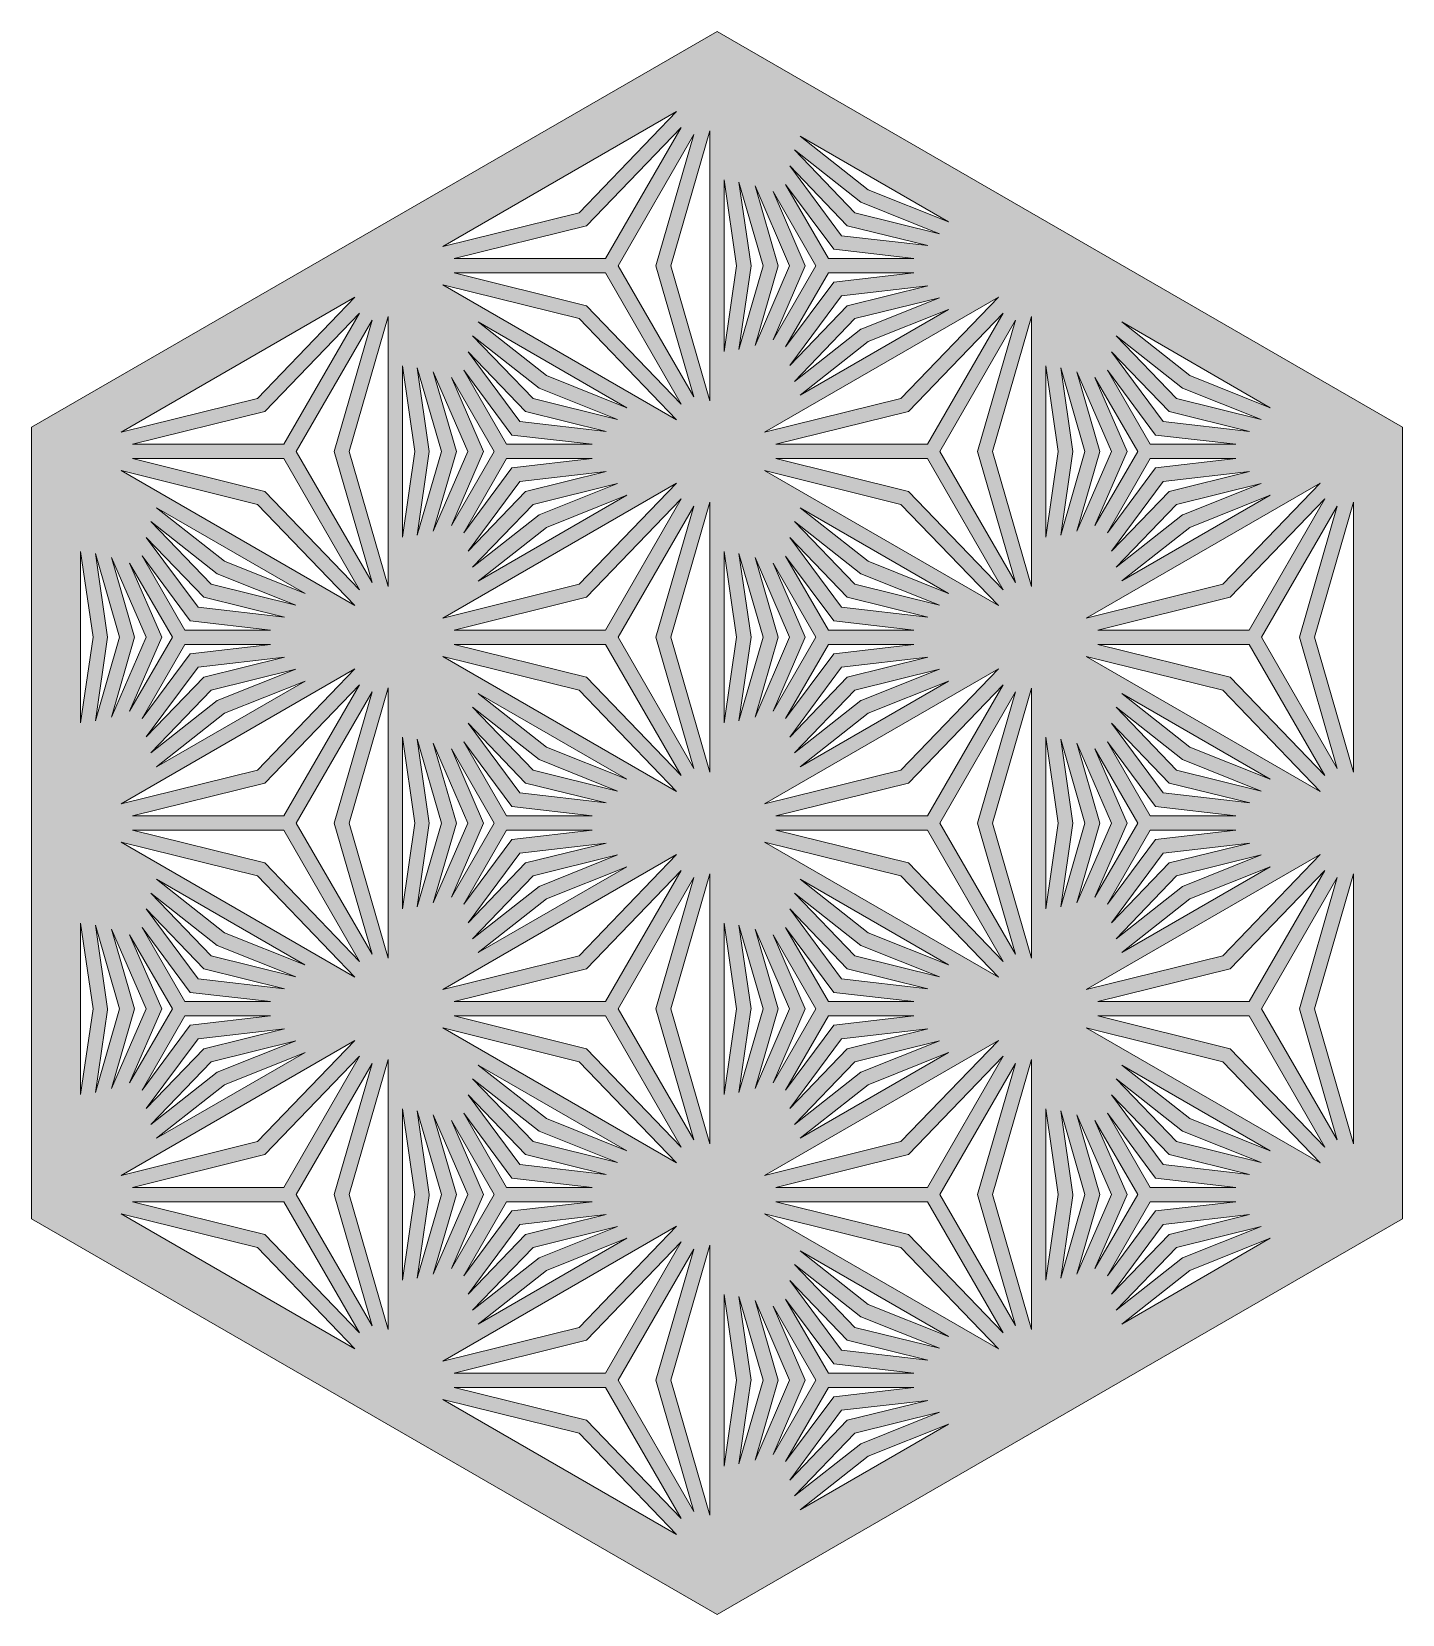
# Model space of a CAD drawing. Header units: inches. Extents: x 1.24 to 6.54, y 0.68 to 6.8.
import ezdxf

# ---------------------------------------------------------------- set-up
doc = ezdxf.new("R2010")
doc.units = ezdxf.units.IN
doc.header["$MEASUREMENT"] = 0
doc.layers.add('Layer 1', color=7, linetype='Continuous')

# ---------------------------------------------------------------- blocks, each defined once
blk = doc.blocks.new('block 2')
at = {"layer": 'Layer 1', "true_color": 0xffffff}
h = blk.add_hatch(color=7, dxfattribs=at)
h.dxf.hatch_style = 2
h.paths.add_polyline_path([(3.8889, 6.8024), (1.2383, 5.2721), (1.2383, 2.2114), (3.8889, 0.6811), (6.5395, 2.2114), (6.5395, 5.2721)])
h.paths.add_polyline_path([(5.2184, 2.6285), (5.3118, 2.3048), (5.2184, 1.9811), (5.2645, 2.3008), (5.2651, 2.3048)])
h.paths.add_polyline_path([(5.2184, 4.0654), (5.3118, 3.7417), (5.2184, 3.4181), (5.2651, 3.7417)])
h.paths.add_polyline_path([(5.2184, 5.5024), (5.3118, 5.1787), (5.2184, 4.855), (5.2651, 5.1787)])
h.paths.add_polyline_path([(5.6374, 3.8963), (5.9491, 3.8192), (5.6151, 3.8578), (5.4148, 4.1276)])
h.paths.add_polyline_path([(5.4327, 4.1892), (5.6897, 3.9869), (5.9934, 3.8655), (5.6663, 3.9464)])
h.paths.add_polyline_path([(5.5849, 3.8053), (5.895, 3.7695), (5.5642, 3.7695), (5.3988, 4.056)])
h.paths.add_polyline_path([(5.5161, 3.7417), (5.3507, 3.4552), (5.4747, 3.7417), (5.3507, 4.0282)])
h.paths.add_polyline_path([(5.5642, 3.714), (5.8949, 3.714), (5.5849, 3.6782), (5.3988, 3.4275)])
h.paths.add_polyline_path([(5.6151, 3.6257), (5.9491, 3.6643), (5.6374, 3.5871), (5.4148, 3.3558)])
h.paths.add_polyline_path([(5.6663, 3.5371), (5.9934, 3.618), (5.6897, 3.4966), (5.4327, 3.2943)])
h.paths.add_polyline_path([(5.7178, 3.448), (6.0288, 3.5723), (5.4546, 3.2408)])
h.paths.add_polyline_path([(5.7178, 4.0355), (5.4545, 4.2427), (6.0288, 3.9111)])
h.paths.add_polyline_path([(5.3173, 4.3861), (5.8448, 4.2556), (6.2216, 3.864)])
h.paths.add_polyline_path([(5.4142, 3.7417), (5.2806, 3.4333), (5.3697, 3.7417), (5.2806, 4.0502)])
h.paths.add_polyline_path([(6.2216, 3.6195), (5.8448, 3.2279), (5.3173, 3.0974)])
h.paths.add_polyline_path([(5.8737, 3.1778), (6.2398, 3.5582), (5.9469, 3.051), (5.3612, 3.051)])
h.paths.add_polyline_path([(5.8737, 4.3056), (5.3612, 4.4325), (5.9469, 4.4325), (6.2398, 3.9253)])
h.paths.add_polyline_path([(5.995, 4.4602), (6.2879, 4.9674), (6.1415, 4.4602), (6.2879, 3.953)])
h.paths.add_polyline_path([(5.9469, 4.488), (5.3613, 4.488), (5.8737, 4.6148), (6.2397, 4.9952)])
h.paths.add_polyline_path([(5.8448, 4.6649), (5.3173, 4.5344), (6.2216, 5.0565)])
h.paths.add_polyline_path([(5.6934, 4.9351), (5.6897, 4.9336), (5.4326, 4.7312), (5.6663, 4.974), (5.9935, 5.055)])
h.paths.add_polyline_path([(6.0288, 5.0093), (5.4546, 4.6778), (5.7178, 4.885)])
h.paths.add_polyline_path([(5.6374, 5.0241), (5.4149, 4.7929), (5.6151, 5.0627), (5.949, 5.1012)])
h.paths.add_polyline_path([(5.5849, 5.1151), (5.3988, 4.8644), (5.5642, 5.1509), (5.895, 5.1509)])
h.paths.add_polyline_path([(5.7178, 5.4724), (5.4545, 5.6797), (6.0288, 5.3481)])
h.paths.add_polyline_path([(5.6897, 5.4238), (5.9934, 5.3024), (5.6663, 5.3834), (5.4327, 5.6262)])
h.paths.add_polyline_path([(5.6374, 5.3333), (5.949, 5.2562), (5.6151, 5.2947), (5.4149, 5.5645)])
h.paths.add_polyline_path([(5.5849, 5.2423), (5.8951, 5.2065), (5.5642, 5.2065), (5.3988, 5.493)])
h.paths.add_polyline_path([(5.5161, 5.1787), (5.3507, 4.8922), (5.4747, 5.1787), (5.3507, 5.4652)])
h.paths.add_polyline_path([(5.4142, 5.1787), (5.2806, 4.8703), (5.3697, 5.1787), (5.2806, 5.4871)])
h.paths.add_polyline_path([(5.3697, 2.3048), (5.2806, 2.6132), (5.4142, 2.3048), (5.2806, 1.9964)])
h.paths.add_polyline_path([(5.4747, 2.3048), (5.3507, 2.5913), (5.5161, 2.3048), (5.3507, 2.0183)])
h.paths.add_polyline_path([(5.6374, 2.4594), (5.949, 2.3823), (5.6151, 2.4208), (5.4148, 2.6907)])
h.paths.add_polyline_path([(5.4327, 2.7522), (5.6897, 2.5499), (5.9934, 2.4285), (5.6663, 2.5094)])
h.paths.add_polyline_path([(5.5849, 2.3684), (5.895, 2.3326), (5.5642, 2.3326), (5.3988, 2.619)])
h.paths.add_polyline_path([(5.5642, 2.277), (5.8951, 2.277), (5.5849, 2.2412), (5.3988, 1.9905)])
h.paths.add_polyline_path([(5.6151, 2.1887), (5.949, 2.2273), (5.6374, 2.1502), (5.4148, 1.9189)])
h.paths.add_polyline_path([(5.6663, 2.1001), (5.9934, 2.181), (5.6897, 2.0597), (5.4327, 1.8573)])
h.paths.add_polyline_path([(5.7178, 2.011), (6.0288, 2.1354), (5.4546, 1.8038)])
h.paths.add_polyline_path([(5.7178, 2.5985), (5.4546, 2.8057), (6.0288, 2.4742)])
h.paths.add_polyline_path([(5.3173, 2.9491), (5.8448, 2.8186), (6.2216, 2.427)])
h.paths.add_polyline_path([(5.8737, 2.8687), (5.3613, 2.9955), (5.9469, 2.9955), (6.2398, 2.4883)])
h.paths.add_polyline_path([(5.995, 3.0232), (6.2879, 3.5304), (6.1415, 3.0232), (6.2879, 2.5161)])
h.paths.add_polyline_path([(6.1993, 3.0232), (6.35, 3.5453), (6.35, 2.5012)])
h.paths.add_polyline_path([(6.1993, 4.4602), (6.35, 4.9823), (6.35, 3.9381)])
h.paths.add_polyline_path([(5.1611, 3.4101), (5.1611, 4.0734), (5.209, 3.7417)])
h.paths.add_polyline_path([(5.209, 2.3048), (5.1611, 1.9731), (5.1611, 2.6364)])
h.paths.add_polyline_path([(5.1611, 4.8471), (5.1611, 5.5103), (5.209, 5.1787)])
h.paths.add_polyline_path([(3.9739, 1.91), (4.0674, 1.5863), (3.9739, 1.2626), (4.0201, 1.5823), (4.0207, 1.5863)])
h.paths.add_polyline_path([(3.9739, 3.347), (4.0674, 3.0232), (3.9739, 2.6996), (4.0201, 3.0193), (4.0207, 3.0232)])
h.paths.add_polyline_path([(3.9739, 4.7839), (4.0674, 4.4602), (3.9739, 4.1365), (4.0207, 4.4602)])
h.paths.add_polyline_path([(3.9739, 6.2209), (4.0674, 5.8972), (3.9739, 5.5735), (4.0207, 5.8972)])
h.paths.add_polyline_path([(4.4452, 3.2684), (4.7489, 3.147), (4.4219, 3.2279), (4.1882, 3.4707)])
h.paths.add_polyline_path([(4.2101, 3.5242), (4.7843, 3.1927), (4.4733, 3.317)])
h.paths.add_polyline_path([(4.3929, 3.1778), (4.7046, 3.1007), (4.3707, 3.1393), (4.1704, 3.4092)])
h.paths.add_polyline_path([(4.3404, 3.0868), (4.6506, 3.051), (4.3198, 3.051), (4.1544, 3.3375)])
h.paths.add_polyline_path([(4.2716, 3.0232), (4.1062, 2.7368), (4.2303, 3.0232), (4.1062, 3.3097)])
h.paths.add_polyline_path([(4.3198, 2.9955), (4.6506, 2.9955), (4.3404, 2.9597), (4.1544, 2.709)])
h.paths.add_polyline_path([(4.3707, 2.9072), (4.7045, 2.9458), (4.3929, 2.8687), (4.1704, 2.6374)])
h.paths.add_polyline_path([(4.4219, 2.8186), (4.7489, 2.8995), (4.4452, 2.7781), (4.1882, 2.5758)])
h.paths.add_polyline_path([(4.4733, 2.7295), (4.7844, 2.8539), (4.2101, 2.5223)])
h.paths.add_polyline_path([(4.0729, 3.6676), (4.6004, 3.5371), (4.9771, 3.1455)])
h.paths.add_polyline_path([(4.3707, 4.3442), (4.7046, 4.3828), (4.3929, 4.3056), (4.1704, 4.0743)])
h.paths.add_polyline_path([(4.1543, 4.1459), (4.3198, 4.4325), (4.6507, 4.4325), (4.3404, 4.3966)])
h.paths.add_polyline_path([(4.4219, 4.2556), (4.749, 4.3365), (4.449, 4.2166), (4.4452, 4.2151), (4.1882, 4.0128)])
h.paths.add_polyline_path([(4.4733, 4.1665), (4.7844, 4.2908), (4.2101, 3.9593)])
h.paths.add_polyline_path([(4.4452, 4.7054), (4.749, 4.5839), (4.4219, 4.6649), (4.1882, 4.9077)])
h.paths.add_polyline_path([(4.2101, 4.9612), (4.7844, 4.6296), (4.4733, 4.754)])
h.paths.add_polyline_path([(4.3929, 4.6148), (4.7046, 4.5377), (4.3707, 4.5762), (4.1704, 4.8461)])
h.paths.add_polyline_path([(4.3404, 4.5238), (4.6505, 4.488), (4.3198, 4.488), (4.1544, 4.7744)])
h.paths.add_polyline_path([(4.2716, 4.4602), (4.1062, 4.1737), (4.2303, 4.4602), (4.1062, 4.7467)])
h.paths.add_polyline_path([(4.9771, 4.338), (4.6004, 3.9464), (4.0728, 3.8159)])
h.paths.add_polyline_path([(4.6293, 3.8963), (4.9953, 4.2767), (4.7025, 3.7695), (4.1168, 3.7695)])
h.paths.add_polyline_path([(4.6004, 4.974), (4.9771, 4.5825), (4.0728, 5.1046)])
h.paths.add_polyline_path([(4.1168, 5.1509), (4.7025, 5.1509), (4.9953, 4.6437), (4.6293, 5.0241)])
h.paths.add_polyline_path([(4.1697, 4.4602), (4.0362, 4.1517), (4.1252, 4.4602), (4.0362, 4.7687)])
h.paths.add_polyline_path([(4.1697, 3.0232), (4.0362, 2.7148), (4.1252, 3.0232), (4.0362, 3.3317)])
h.paths.add_polyline_path([(4.9771, 2.901), (4.6004, 2.5094), (4.0729, 2.3789)])
h.paths.add_polyline_path([(4.6293, 2.4594), (4.9953, 2.8398), (4.7025, 2.3326), (4.1168, 2.3326)])
h.paths.add_polyline_path([(4.6293, 3.5871), (4.1168, 3.714), (4.7025, 3.714), (4.9953, 3.2067)])
h.paths.add_polyline_path([(4.7506, 3.7417), (5.0434, 4.2489), (4.897, 3.7417), (5.0434, 3.2345)])
h.paths.add_polyline_path([(4.7506, 5.1787), (5.0434, 5.6859), (4.897, 5.1787), (5.0434, 4.6715)])
h.paths.add_polyline_path([(4.7025, 5.2065), (4.1168, 5.2065), (4.6293, 5.3333), (4.9953, 5.7137)])
h.paths.add_polyline_path([(4.6004, 5.3834), (4.0728, 5.2528), (4.9771, 5.7749)])
h.paths.add_polyline_path([(4.3929, 5.7426), (4.1704, 5.5113), (4.3707, 5.7812), (4.7046, 5.8197)])
h.paths.add_polyline_path([(4.749, 5.7735), (4.449, 5.6535), (4.4452, 5.6521), (4.1882, 5.4497), (4.4219, 5.6925)])
h.paths.add_polyline_path([(4.3404, 5.8336), (4.1544, 5.583), (4.3198, 5.8694), (4.6506, 5.8694)])
h.paths.add_polyline_path([(4.2101, 5.3962), (4.4733, 5.6035), (4.7844, 5.7278)])
h.paths.add_polyline_path([(4.4452, 6.1423), (4.749, 6.0209), (4.4219, 6.1018), (4.1882, 6.3447)])
h.paths.add_polyline_path([(4.2101, 6.3981), (4.7844, 6.0666), (4.4733, 6.1909)])
h.paths.add_polyline_path([(4.3929, 6.0518), (4.7046, 5.9747), (4.3707, 6.0132), (4.1704, 6.2831)])
h.paths.add_polyline_path([(4.3404, 5.9608), (4.6505, 5.925), (4.3198, 5.925), (4.1544, 6.2114)])
h.paths.add_polyline_path([(4.2716, 5.8972), (4.1062, 5.6107), (4.2303, 5.8972), (4.1062, 6.1837)])
h.paths.add_polyline_path([(4.1697, 5.8972), (4.0362, 5.5887), (4.1252, 5.8972), (4.0362, 6.2057)])
h.paths.add_polyline_path([(4.1252, 1.5863), (4.0362, 1.8948), (4.1697, 1.5863), (4.0362, 1.2778)])
h.paths.add_polyline_path([(4.2303, 1.5863), (4.1062, 1.8728), (4.2716, 1.5863), (4.1062, 1.2998)])
h.paths.add_polyline_path([(4.3929, 1.7409), (4.7046, 1.6638), (4.3707, 1.7023), (4.1703, 1.9722)])
h.paths.add_polyline_path([(4.1882, 2.0337), (4.4452, 1.8314), (4.7489, 1.71), (4.4219, 1.791)])
h.paths.add_polyline_path([(4.3404, 1.6499), (4.6506, 1.6141), (4.3198, 1.6141), (4.1544, 1.9006)])
h.paths.add_polyline_path([(4.3198, 1.5585), (4.6506, 1.5585), (4.3404, 1.5227), (4.1544, 1.2721)])
h.paths.add_polyline_path([(4.3707, 1.4703), (4.7045, 1.5088), (4.3929, 1.4317), (4.1704, 1.2004)])
h.paths.add_polyline_path([(4.4219, 1.3816), (4.749, 1.4626), (4.4452, 1.3412), (4.1882, 1.1388)])
h.paths.add_polyline_path([(4.4733, 1.2926), (4.7843, 1.4169), (4.2101, 1.0854)])
h.paths.add_polyline_path([(4.4733, 1.88), (4.2101, 2.0872), (4.7843, 1.7557)])
h.paths.add_polyline_path([(4.0729, 2.2306), (4.6004, 2.1001), (4.9771, 1.7086)])
h.paths.add_polyline_path([(4.6293, 2.1502), (4.1168, 2.277), (4.7025, 2.277), (4.9953, 1.7698)])
h.paths.add_polyline_path([(4.7506, 2.3048), (5.0434, 2.812), (4.897, 2.3048), (5.0434, 1.7976)])
h.paths.add_polyline_path([(4.9549, 2.3048), (5.1056, 2.8269), (5.1056, 1.7827)])
h.paths.add_polyline_path([(4.9549, 3.7417), (5.1056, 4.2638), (5.1056, 3.2196)])
h.paths.add_polyline_path([(4.9549, 5.1787), (5.1056, 5.7008), (5.1056, 4.6566)])
h.paths.add_polyline_path([(3.9167, 2.6917), (3.9167, 3.3549), (3.9645, 3.0232)])
h.paths.add_polyline_path([(3.9645, 1.5863), (3.9167, 1.2547), (3.9167, 1.9179)])
h.paths.add_polyline_path([(3.9167, 4.1286), (3.9167, 4.7918), (3.9645, 4.4602)])
h.paths.add_polyline_path([(3.9167, 5.5656), (3.9167, 6.2288), (3.9645, 5.8972)])
h.paths.add_polyline_path([(2.7295, 2.6285), (2.8229, 2.3048), (2.7295, 1.9811), (2.7757, 2.3008), (2.7762, 2.3048)])
h.paths.add_polyline_path([(2.7295, 4.0654), (2.8229, 3.7417), (2.7295, 3.418), (2.7762, 3.7417)])
h.paths.add_polyline_path([(2.7295, 5.5024), (2.8229, 5.1787), (2.7295, 4.855), (2.7762, 5.1787)])
h.paths.add_polyline_path([(2.8723, 3.051), (3.3848, 3.1778), (3.7509, 3.5582), (3.458, 3.051)])
h.paths.add_polyline_path([(3.7509, 2.4883), (3.3848, 2.8687), (2.8724, 2.9955), (3.458, 2.9955)])
h.paths.add_polyline_path([(3.1485, 3.8963), (3.4602, 3.8192), (3.1262, 3.8578), (2.9259, 4.1276)])
h.paths.add_polyline_path([(2.9438, 4.1892), (3.2008, 3.9869), (3.5045, 3.8655), (3.1774, 3.9464)])
h.paths.add_polyline_path([(3.096, 3.8053), (3.4061, 3.7695), (3.0753, 3.7695), (2.9099, 4.056)])
h.paths.add_polyline_path([(3.406, 3.714), (3.096, 3.6782), (2.9099, 3.4275), (3.0753, 3.714)])
h.paths.add_polyline_path([(3.1262, 3.6257), (3.4602, 3.6643), (3.1485, 3.5871), (2.9259, 3.3558)])
h.paths.add_polyline_path([(3.1774, 3.5371), (3.5045, 3.618), (3.2008, 3.4966), (2.9438, 3.2943)])
h.paths.add_polyline_path([(3.2289, 3.448), (3.54, 3.5723), (2.9656, 3.2408)])
h.paths.add_polyline_path([(3.2289, 4.0355), (2.9656, 4.2427), (3.54, 3.9111)])
h.paths.add_polyline_path([(2.8284, 4.3861), (3.3559, 4.2556), (3.7327, 3.864)])
h.paths.add_polyline_path([(3.0272, 3.7417), (2.8617, 3.4551), (2.9858, 3.7417), (2.8617, 4.0283)])
h.paths.add_polyline_path([(3.7327, 3.6195), (3.3559, 3.2279), (2.8284, 3.0974)])
h.paths.add_polyline_path([(3.3848, 4.3056), (2.8724, 4.4325), (3.458, 4.4325), (3.7509, 3.9252)])
h.paths.add_polyline_path([(2.8724, 4.488), (3.3848, 4.6148), (3.7509, 4.9952), (3.458, 4.488)])
h.paths.add_polyline_path([(3.3559, 5.6925), (3.7327, 5.3009), (2.8284, 5.8231)])
h.paths.add_polyline_path([(2.8724, 5.8694), (3.458, 5.8694), (3.7509, 5.3622), (3.3848, 5.7426)])
h.paths.add_polyline_path([(3.1485, 5.3333), (3.4601, 5.2562), (3.1262, 5.2947), (2.9259, 5.5646)])
h.paths.add_polyline_path([(2.9438, 5.6262), (3.2008, 5.4238), (3.5045, 5.3024), (3.1774, 5.3834)])
h.paths.add_polyline_path([(3.096, 5.2423), (3.4062, 5.2065), (3.0753, 5.2065), (2.9099, 5.493)])
h.paths.add_polyline_path([(3.4061, 5.1509), (3.096, 5.1151), (2.9099, 4.8644), (3.0753, 5.1509)])
h.paths.add_polyline_path([(3.1262, 5.0627), (3.4601, 5.1012), (3.1485, 5.0241), (2.9259, 4.7928)])
h.paths.add_polyline_path([(3.1774, 4.974), (3.5046, 5.055), (3.2008, 4.9336), (2.9437, 4.7312)])
h.paths.add_polyline_path([(3.2289, 4.885), (3.5399, 5.0093), (2.9656, 4.6777)])
h.paths.add_polyline_path([(3.2289, 5.4724), (2.9656, 5.6797), (3.54, 5.3481)])
h.paths.add_polyline_path([(3.0272, 5.1787), (2.8617, 4.8921), (2.9858, 5.1787), (2.8617, 5.4653)])
h.paths.add_polyline_path([(3.7327, 5.0565), (3.3559, 4.6649), (2.8284, 4.5344)])
h.paths.add_polyline_path([(2.9253, 3.7417), (2.7917, 3.4333), (2.8808, 3.7417), (2.7917, 4.0502)])
h.paths.add_polyline_path([(3.3559, 2.8186), (3.7327, 2.427), (2.8284, 2.9491)])
h.paths.add_polyline_path([(3.1485, 2.4594), (3.4601, 2.3823), (3.1262, 2.4208), (2.9259, 2.6907)])
h.paths.add_polyline_path([(2.9438, 2.7522), (3.2008, 2.5499), (3.5045, 2.4285), (3.1774, 2.5094)])
h.paths.add_polyline_path([(3.096, 2.3684), (3.4061, 2.3326), (3.0753, 2.3326), (2.9099, 2.6191)])
h.paths.add_polyline_path([(3.4062, 2.277), (3.096, 2.2412), (2.9099, 1.9905), (3.0753, 2.277)])
h.paths.add_polyline_path([(3.1262, 2.1887), (3.4601, 2.2273), (3.1485, 2.1502), (2.9259, 1.9189)])
h.paths.add_polyline_path([(3.1774, 2.1001), (3.5045, 2.181), (3.2008, 2.0597), (2.9438, 1.8573)])
h.paths.add_polyline_path([(3.2289, 2.011), (3.5399, 2.1354), (2.9656, 1.8038)])
h.paths.add_polyline_path([(3.2289, 2.5985), (2.9656, 2.8057), (3.5399, 2.4742)])
h.paths.add_polyline_path([(3.0272, 2.3048), (2.8617, 2.0182), (2.9858, 2.3048), (2.8617, 2.5914)])
h.paths.add_polyline_path([(3.7327, 2.1825), (3.3559, 1.791), (2.8284, 1.6604)])
h.paths.add_polyline_path([(3.3848, 1.7409), (3.7509, 2.1213), (3.458, 1.6141), (2.8723, 1.6141)])
h.paths.add_polyline_path([(3.5061, 3.0232), (3.799, 3.5305), (3.6526, 3.0232), (3.799, 2.516)])
h.paths.add_polyline_path([(3.5061, 4.4602), (3.799, 4.9674), (3.6526, 4.4602), (3.799, 3.953)])
h.paths.add_polyline_path([(3.5061, 5.8972), (3.799, 6.4044), (3.6526, 5.8972), (3.799, 5.39)])
h.paths.add_polyline_path([(3.458, 5.925), (2.8724, 5.925), (3.3848, 6.0518), (3.7509, 6.4321)])
h.paths.add_polyline_path([(3.3559, 6.1018), (2.8284, 5.9713), (3.7327, 6.4934)])
h.paths.add_polyline_path([(2.9253, 5.1787), (2.7917, 4.8702), (2.8808, 5.1787), (2.7917, 5.4872)])
h.paths.add_polyline_path([(2.8808, 2.3048), (2.7917, 2.6132), (2.9253, 2.3048), (2.7917, 1.9963)])
h.paths.add_polyline_path([(3.3559, 1.3816), (3.7327, 0.9901), (2.8284, 1.5122)])
h.paths.add_polyline_path([(3.3848, 1.4317), (2.8724, 1.5585), (3.458, 1.5585), (3.7509, 1.0513)])
h.paths.add_polyline_path([(3.5061, 1.5863), (3.799, 2.0935), (3.6526, 1.5863), (3.799, 1.0791)])
h.paths.add_polyline_path([(3.7104, 1.5863), (3.8611, 2.1084), (3.8611, 1.0642)])
h.paths.add_polyline_path([(3.7104, 3.0232), (3.8611, 3.5453), (3.8611, 2.5012)])
h.paths.add_polyline_path([(3.7104, 4.4602), (3.8611, 4.9823), (3.8611, 3.9381)])
h.paths.add_polyline_path([(3.7104, 5.8972), (3.8611, 6.4193), (3.8611, 5.3751)])
h.paths.add_polyline_path([(2.6722, 3.4101), (2.6722, 4.0734), (2.7201, 3.7417)])
h.paths.add_polyline_path([(2.7201, 2.3048), (2.6722, 1.9731), (2.6722, 2.6364)])
h.paths.add_polyline_path([(2.6722, 4.8471), (2.6722, 5.5103), (2.7201, 5.1787)])
h.paths.add_polyline_path([(1.485, 3.347), (1.5785, 3.0232), (1.4851, 2.6996), (1.5312, 3.0193), (1.5318, 3.0232)])
h.paths.add_polyline_path([(1.485, 4.7839), (1.5785, 4.4602), (1.485, 4.1365), (1.5318, 4.4602)])
h.paths.add_polyline_path([(1.8818, 4.3442), (2.2157, 4.3828), (1.9041, 4.3056), (1.6815, 4.0744)])
h.paths.add_polyline_path([(1.6654, 4.1459), (1.8309, 4.4325), (2.1618, 4.4325), (1.8515, 4.3966)])
h.paths.add_polyline_path([(1.933, 4.2556), (2.2601, 4.3365), (1.9563, 4.2151), (1.6993, 4.0127)])
h.paths.add_polyline_path([(1.9844, 4.1665), (2.2955, 4.2908), (1.7212, 3.9593)])
h.paths.add_polyline_path([(1.9563, 4.7054), (2.2601, 4.5839), (1.933, 4.6649), (1.6993, 4.9077)])
h.paths.add_polyline_path([(1.7212, 4.9612), (2.2955, 4.6296), (1.9844, 4.754)])
h.paths.add_polyline_path([(1.9041, 4.6148), (2.2157, 4.5377), (1.8818, 4.5762), (1.6815, 4.8461)])
h.paths.add_polyline_path([(1.8515, 4.5238), (2.1617, 4.488), (1.8309, 4.488), (1.6654, 4.7745)])
h.paths.add_polyline_path([(1.7827, 4.4602), (1.6173, 4.1737), (1.7414, 4.4602), (1.6173, 4.7468)])
h.paths.add_polyline_path([(2.4883, 4.338), (2.1115, 3.9464), (1.584, 3.8159)])
h.paths.add_polyline_path([(2.5064, 4.2767), (2.2136, 3.7695), (1.6279, 3.7695), (2.1404, 3.8963)])
h.paths.add_polyline_path([(2.1115, 3.5371), (2.4883, 3.1455), (1.584, 3.6676)])
h.paths.add_polyline_path([(1.9563, 3.2684), (2.2601, 3.147), (1.933, 3.2279), (1.6993, 3.4707)])
h.paths.add_polyline_path([(1.7212, 3.5242), (2.2954, 3.1927), (1.9844, 3.317)])
h.paths.add_polyline_path([(1.9041, 3.1778), (2.2157, 3.1007), (1.8818, 3.1393), (1.6815, 3.4092)])
h.paths.add_polyline_path([(1.8515, 3.0868), (2.1618, 3.051), (1.8309, 3.051), (1.6654, 3.3376)])
h.paths.add_polyline_path([(2.1617, 2.9955), (1.8515, 2.9597), (1.6654, 2.709), (1.8309, 2.9955)])
h.paths.add_polyline_path([(1.8818, 2.9072), (2.2156, 2.9458), (1.9041, 2.8687), (1.6815, 2.6374)])
h.paths.add_polyline_path([(1.933, 2.8186), (2.26, 2.8995), (1.9563, 2.7781), (1.6993, 2.5758)])
h.paths.add_polyline_path([(1.9844, 2.7295), (2.2955, 2.8539), (1.7212, 2.5223)])
h.paths.add_polyline_path([(1.7827, 3.0232), (1.6173, 2.7367), (1.7414, 3.0232), (1.6173, 3.3098)])
h.paths.add_polyline_path([(2.4882, 2.901), (2.1115, 2.5094), (1.584, 2.3789)])
h.paths.add_polyline_path([(2.1404, 2.4594), (2.5064, 2.8398), (2.2136, 2.3326), (1.6279, 2.3326)])
h.paths.add_polyline_path([(2.1404, 3.5871), (1.6279, 3.714), (2.2136, 3.714), (2.5064, 3.2067)])
h.paths.add_polyline_path([(2.2617, 3.7417), (2.5546, 4.249), (2.4081, 3.7417), (2.5546, 3.2345)])
h.paths.add_polyline_path([(2.2617, 5.1787), (2.5546, 5.6859), (2.4081, 5.1787), (2.5546, 4.6715)])
h.paths.add_polyline_path([(2.5064, 4.6437), (2.1404, 5.0241), (1.6279, 5.1509), (2.2136, 5.1509)])
h.paths.add_polyline_path([(2.2136, 5.2065), (1.6279, 5.2065), (2.1404, 5.3333), (2.5064, 5.7137)])
h.paths.add_polyline_path([(2.1115, 5.3834), (1.5839, 5.2528), (2.4883, 5.7749)])
h.paths.add_polyline_path([(2.1115, 4.974), (2.4883, 4.5825), (1.5839, 5.1046)])
h.paths.add_polyline_path([(1.6808, 4.4602), (1.5473, 4.1517), (1.6363, 4.4602), (1.5473, 4.7687)])
h.paths.add_polyline_path([(1.6363, 3.0232), (1.5473, 3.3317), (1.6808, 3.0232), (1.5473, 2.7148)])
h.paths.add_polyline_path([(2.1115, 2.1001), (2.4882, 1.7086), (1.584, 2.2306)])
h.paths.add_polyline_path([(2.1404, 2.1502), (1.6279, 2.277), (2.2136, 2.277), (2.5064, 1.7698)])
h.paths.add_polyline_path([(2.2617, 2.3048), (2.5546, 2.812), (2.4081, 2.3048), (2.5546, 1.7975)])
h.paths.add_polyline_path([(2.466, 2.3048), (2.6167, 2.8269), (2.6167, 1.7827)])
h.paths.add_polyline_path([(2.466, 3.7417), (2.6167, 4.2639), (2.6167, 3.2196)])
h.paths.add_polyline_path([(2.466, 5.1787), (2.6167, 5.7008), (2.6167, 4.6566)])
h.paths.add_polyline_path([(1.4278, 4.1286), (1.4278, 4.7919), (1.4756, 4.4602)])
h.paths.add_polyline_path([(1.4756, 3.0232), (1.4278, 2.6916), (1.4278, 3.3549)])
at = {"layer": 'Layer 1', "lineweight": 0}
for points in [[(3.8889, 6.8024), (1.2383, 5.2721), (1.2383, 2.2114), (3.8889, 0.6811), (6.5395, 2.2114), (6.5395, 5.2721), (3.8889, 6.8024)], [(3.3559, 6.1018), (2.8284, 5.9713), (3.7327, 6.4934), (3.3559, 6.1018)], [(3.458, 5.925), (2.8724, 5.925), (3.3848, 6.0518), (3.7509, 6.4321), (3.458, 5.925)], [(3.5061, 5.8972), (3.799, 6.4044), (3.6526, 5.8972), (3.799, 5.39), (3.5061, 5.8972)], [(3.7104, 5.8972), (3.8611, 6.4193), (3.8611, 5.3751), (3.7104, 5.8972)], [(4.2101, 6.3981), (4.7844, 6.0666), (4.4733, 6.1909), (4.2101, 6.3981)], [(4.4452, 6.1423), (4.749, 6.0209), (4.4219, 6.1018), (4.1882, 6.3447), (4.4452, 6.1423)], [(4.3929, 6.0518), (4.7046, 5.9747), (4.3707, 6.0132), (4.1704, 6.2831), (4.3929, 6.0518)], [(3.9167, 5.5656), (3.9167, 6.2288), (3.9645, 5.8972), (3.9167, 5.5656)], [(3.9739, 6.2209), (4.0674, 5.8972), (3.9739, 5.5735), (4.0207, 5.8972), (3.9739, 6.2209)], [(4.1697, 5.8972), (4.0362, 5.5887), (4.1252, 5.8972), (4.0362, 6.2057), (4.1697, 5.8972)], [(4.2716, 5.8972), (4.1062, 5.6107), (4.2303, 5.8972), (4.1062, 6.1837), (4.2716, 5.8972)], [(4.3404, 5.9608), (4.6505, 5.925), (4.3198, 5.925), (4.1544, 6.2114), (4.3404, 5.9608)], [(3.3559, 5.6925), (3.7327, 5.3009), (2.8284, 5.8231), (3.3559, 5.6925)], [(2.8724, 5.8694), (3.458, 5.8694), (3.7509, 5.3622), (3.3848, 5.7426), (2.8724, 5.8694)], [(4.3404, 5.8336), (4.1544, 5.583), (4.3198, 5.8694), (4.6506, 5.8694), (4.3404, 5.8336)], [(4.3929, 5.7426), (4.1704, 5.5113), (4.3707, 5.7812), (4.7046, 5.8197), (4.3929, 5.7426)], [(2.1115, 5.3834), (1.5839, 5.2528), (2.4883, 5.7749), (2.1115, 5.3834)], [(4.6004, 5.3834), (4.0728, 5.2528), (4.9771, 5.7749), (4.6004, 5.3834)], [(4.749, 5.7735), (4.449, 5.6535), (4.4452, 5.6521), (4.1882, 5.4497), (4.4219, 5.6925), (4.749, 5.7735)], [(2.2136, 5.2065), (1.6279, 5.2065), (2.1404, 5.3333), (2.5064, 5.7137), (2.2136, 5.2065)], [(2.466, 5.1787), (2.6167, 5.7008), (2.6167, 4.6566), (2.466, 5.1787)], [(4.7025, 5.2065), (4.1168, 5.2065), (4.6293, 5.3333), (4.9953, 5.7137), (4.7025, 5.2065)], [(4.2101, 5.3962), (4.4733, 5.6035), (4.7844, 5.7278), (4.2101, 5.3962)], [(4.9549, 5.1787), (5.1056, 5.7008), (5.1056, 4.6566), (4.9549, 5.1787)], [(2.2617, 5.1787), (2.5546, 5.6859), (2.4081, 5.1787), (2.5546, 4.6715), (2.2617, 5.1787)], [(3.2289, 5.4724), (2.9656, 5.6797), (3.54, 5.3481), (3.2289, 5.4724)], [(4.7506, 5.1787), (5.0434, 5.6859), (4.897, 5.1787), (5.0434, 4.6715), (4.7506, 5.1787)], [(5.7178, 5.4724), (5.4545, 5.6797), (6.0288, 5.3481), (5.7178, 5.4724)], [(2.9438, 5.6262), (3.2008, 5.4238), (3.5045, 5.3024), (3.1774, 5.3834), (2.9438, 5.6262)], [(5.6897, 5.4238), (5.9934, 5.3024), (5.6663, 5.3834), (5.4327, 5.6262), (5.6897, 5.4238)], [(2.6722, 4.8471), (2.6722, 5.5103), (2.7201, 5.1787), (2.6722, 4.8471)], [(3.1485, 5.3333), (3.4601, 5.2562), (3.1262, 5.2947), (2.9259, 5.5646), (3.1485, 5.3333)], [(5.1611, 4.8471), (5.1611, 5.5103), (5.209, 5.1787), (5.1611, 4.8471)], [(5.6374, 5.3333), (5.949, 5.2562), (5.6151, 5.2947), (5.4149, 5.5645), (5.6374, 5.3333)], [(2.7295, 5.5024), (2.8229, 5.1787), (2.7295, 4.855), (2.7762, 5.1787), (2.7295, 5.5024)], [(2.9253, 5.1787), (2.7917, 4.8702), (2.8808, 5.1787), (2.7917, 5.4872), (2.9253, 5.1787)], [(3.0272, 5.1787), (2.8617, 4.8921), (2.9858, 5.1787), (2.8617, 5.4653), (3.0272, 5.1787)], [(3.096, 5.2423), (3.4062, 5.2065), (3.0753, 5.2065), (2.9099, 5.493), (3.096, 5.2423)], [(5.2184, 5.5024), (5.3118, 5.1787), (5.2184, 4.855), (5.2651, 5.1787), (5.2184, 5.5024)], [(5.4142, 5.1787), (5.2806, 4.8703), (5.3697, 5.1787), (5.2806, 5.4871), (5.4142, 5.1787)], [(5.5161, 5.1787), (5.3507, 4.8922), (5.4747, 5.1787), (5.3507, 5.4652), (5.5161, 5.1787)], [(5.5849, 5.2423), (5.8951, 5.2065), (5.5642, 5.2065), (5.3988, 5.493), (5.5849, 5.2423)], [(2.5064, 4.6437), (2.1404, 5.0241), (1.6279, 5.1509), (2.2136, 5.1509), (2.5064, 4.6437)], [(3.4061, 5.1509), (3.096, 5.1151), (2.9099, 4.8644), (3.0753, 5.1509), (3.4061, 5.1509)], [(4.1168, 5.1509), (4.7025, 5.1509), (4.9953, 4.6437), (4.6293, 5.0241), (4.1168, 5.1509)], [(5.5849, 5.1151), (5.3988, 4.8644), (5.5642, 5.1509), (5.895, 5.1509), (5.5849, 5.1151)], [(2.1115, 4.974), (2.4883, 4.5825), (1.5839, 5.1046), (2.1115, 4.974)], [(3.1262, 5.0627), (3.4601, 5.1012), (3.1485, 5.0241), (2.9259, 4.7928), (3.1262, 5.0627)], [(4.6004, 4.974), (4.9771, 4.5825), (4.0728, 5.1046), (4.6004, 4.974)], [(5.6374, 5.0241), (5.4149, 4.7929), (5.6151, 5.0627), (5.949, 5.1012), (5.6374, 5.0241)], [(3.7327, 5.0565), (3.3559, 4.6649), (2.8284, 4.5344), (3.7327, 5.0565)], [(3.1774, 4.974), (3.5046, 5.055), (3.2008, 4.9336), (2.9437, 4.7312), (3.1774, 4.974)], [(5.8448, 4.6649), (5.3173, 4.5344), (6.2216, 5.0565), (5.8448, 4.6649)], [(5.6934, 4.9351), (5.6897, 4.9336), (5.4326, 4.7312), (5.6663, 4.974), (5.9935, 5.055), (5.6934, 4.9351)], [(1.7212, 4.9612), (2.2955, 4.6296), (1.9844, 4.754), (1.7212, 4.9612)], [(2.8724, 4.488), (3.3848, 4.6148), (3.7509, 4.9952), (3.458, 4.488), (2.8724, 4.488)], [(3.2289, 4.885), (3.5399, 5.0093), (2.9656, 4.6777), (3.2289, 4.885)], [(3.5061, 4.4602), (3.799, 4.9674), (3.6526, 4.4602), (3.799, 3.953), (3.5061, 4.4602)], [(3.7104, 4.4602), (3.8611, 4.9823), (3.8611, 3.9381), (3.7104, 4.4602)], [(4.2101, 4.9612), (4.7844, 4.6296), (4.4733, 4.754), (4.2101, 4.9612)], [(5.9469, 4.488), (5.3613, 4.488), (5.8737, 4.6148), (6.2397, 4.9952), (5.9469, 4.488)], [(6.0288, 5.0093), (5.4546, 4.6778), (5.7178, 4.885), (6.0288, 5.0093)], [(5.995, 4.4602), (6.2879, 4.9674), (6.1415, 4.4602), (6.2879, 3.953), (5.995, 4.4602)], [(6.1993, 4.4602), (6.35, 4.9823), (6.35, 3.9381), (6.1993, 4.4602)], [(1.9563, 4.7054), (2.2601, 4.5839), (1.933, 4.6649), (1.6993, 4.9077), (1.9563, 4.7054)], [(4.4452, 4.7054), (4.749, 4.5839), (4.4219, 4.6649), (4.1882, 4.9077), (4.4452, 4.7054)], [(1.9041, 4.6148), (2.2157, 4.5377), (1.8818, 4.5762), (1.6815, 4.8461), (1.9041, 4.6148)], [(4.3929, 4.6148), (4.7046, 4.5377), (4.3707, 4.5762), (4.1704, 4.8461), (4.3929, 4.6148)], [(1.4278, 4.1286), (1.4278, 4.7919), (1.4756, 4.4602), (1.4278, 4.1286)], [(1.485, 4.7839), (1.5785, 4.4602), (1.485, 4.1365), (1.5318, 4.4602), (1.485, 4.7839)], [(3.9167, 4.1286), (3.9167, 4.7918), (3.9645, 4.4602), (3.9167, 4.1286)], [(3.9739, 4.7839), (4.0674, 4.4602), (3.9739, 4.1365), (4.0207, 4.4602), (3.9739, 4.7839)], [(1.6808, 4.4602), (1.5473, 4.1517), (1.6363, 4.4602), (1.5473, 4.7687), (1.6808, 4.4602)], [(1.7827, 4.4602), (1.6173, 4.1737), (1.7414, 4.4602), (1.6173, 4.7468), (1.7827, 4.4602)], [(1.8515, 4.5238), (2.1617, 4.488), (1.8309, 4.488), (1.6654, 4.7745), (1.8515, 4.5238)], [(4.1697, 4.4602), (4.0362, 4.1517), (4.1252, 4.4602), (4.0362, 4.7687), (4.1697, 4.4602)], [(4.2716, 4.4602), (4.1062, 4.1737), (4.2303, 4.4602), (4.1062, 4.7467), (4.2716, 4.4602)], [(4.3404, 4.5238), (4.6505, 4.488), (4.3198, 4.488), (4.1544, 4.7744), (4.3404, 4.5238)], [(1.6654, 4.1459), (1.8309, 4.4325), (2.1618, 4.4325), (1.8515, 4.3966), (1.6654, 4.1459)], [(3.3848, 4.3056), (2.8724, 4.4325), (3.458, 4.4325), (3.7509, 3.9252), (3.3848, 4.3056)], [(4.1543, 4.1459), (4.3198, 4.4325), (4.6507, 4.4325), (4.3404, 4.3966), (4.1543, 4.1459)], [(5.8737, 4.3056), (5.3612, 4.4325), (5.9469, 4.4325), (6.2398, 3.9253), (5.8737, 4.3056)], [(1.8818, 4.3442), (2.2157, 4.3828), (1.9041, 4.3056), (1.6815, 4.0744), (1.8818, 4.3442)], [(2.8284, 4.3861), (3.3559, 4.2556), (3.7327, 3.864), (2.8284, 4.3861)], [(4.3707, 4.3442), (4.7046, 4.3828), (4.3929, 4.3056), (4.1704, 4.0743), (4.3707, 4.3442)], [(5.3173, 4.3861), (5.8448, 4.2556), (6.2216, 3.864), (5.3173, 4.3861)], [(2.4883, 4.338), (2.1115, 3.9464), (1.584, 3.8159), (2.4883, 4.338)], [(1.933, 4.2556), (2.2601, 4.3365), (1.9563, 4.2151), (1.6993, 4.0127), (1.933, 4.2556)], [(1.9844, 4.1665), (2.2955, 4.2908), (1.7212, 3.9593), (1.9844, 4.1665)], [(4.9771, 4.338), (4.6004, 3.9464), (4.0728, 3.8159), (4.9771, 4.338)], [(4.4219, 4.2556), (4.749, 4.3365), (4.449, 4.2166), (4.4452, 4.2151), (4.1882, 4.0128), (4.4219, 4.2556)], [(4.4733, 4.1665), (4.7844, 4.2908), (4.2101, 3.9593), (4.4733, 4.1665)], [(2.5064, 4.2767), (2.2136, 3.7695), (1.6279, 3.7695), (2.1404, 3.8963), (2.5064, 4.2767)], [(2.2617, 3.7417), (2.5546, 4.249), (2.4081, 3.7417), (2.5546, 3.2345), (2.2617, 3.7417)], [(2.466, 3.7417), (2.6167, 4.2639), (2.6167, 3.2196), (2.466, 3.7417)], [(3.2289, 4.0355), (2.9656, 4.2427), (3.54, 3.9111), (3.2289, 4.0355)], [(4.6293, 3.8963), (4.9953, 4.2767), (4.7025, 3.7695), (4.1168, 3.7695), (4.6293, 3.8963)], [(4.7506, 3.7417), (5.0434, 4.2489), (4.897, 3.7417), (5.0434, 3.2345), (4.7506, 3.7417)], [(4.9549, 3.7417), (5.1056, 4.2638), (5.1056, 3.2196), (4.9549, 3.7417)], [(5.7178, 4.0355), (5.4545, 4.2427), (6.0288, 3.9111), (5.7178, 4.0355)], [(2.9438, 4.1892), (3.2008, 3.9869), (3.5045, 3.8655), (3.1774, 3.9464), (2.9438, 4.1892)], [(5.4327, 4.1892), (5.6897, 3.9869), (5.9934, 3.8655), (5.6663, 3.9464), (5.4327, 4.1892)], [(3.1485, 3.8963), (3.4602, 3.8192), (3.1262, 3.8578), (2.9259, 4.1276), (3.1485, 3.8963)], [(5.6374, 3.8963), (5.9491, 3.8192), (5.6151, 3.8578), (5.4148, 4.1276), (5.6374, 3.8963)], [(2.6722, 3.4101), (2.6722, 4.0734), (2.7201, 3.7417), (2.6722, 3.4101)], [(2.7295, 4.0654), (2.8229, 3.7417), (2.7295, 3.418), (2.7762, 3.7417), (2.7295, 4.0654)], [(2.9253, 3.7417), (2.7917, 3.4333), (2.8808, 3.7417), (2.7917, 4.0502), (2.9253, 3.7417)], [(3.096, 3.8053), (3.4061, 3.7695), (3.0753, 3.7695), (2.9099, 4.056), (3.096, 3.8053)], [(5.1611, 3.4101), (5.1611, 4.0734), (5.209, 3.7417), (5.1611, 3.4101)], [(5.2184, 4.0654), (5.3118, 3.7417), (5.2184, 3.4181), (5.2651, 3.7417), (5.2184, 4.0654)], [(5.4142, 3.7417), (5.2806, 3.4333), (5.3697, 3.7417), (5.2806, 4.0502), (5.4142, 3.7417)], [(5.5849, 3.8053), (5.895, 3.7695), (5.5642, 3.7695), (5.3988, 4.056), (5.5849, 3.8053)], [(3.0272, 3.7417), (2.8617, 3.4551), (2.9858, 3.7417), (2.8617, 4.0283), (3.0272, 3.7417)], [(5.5161, 3.7417), (5.3507, 3.4552), (5.4747, 3.7417), (5.3507, 4.0282), (5.5161, 3.7417)], [(2.1404, 3.5871), (1.6279, 3.714), (2.2136, 3.714), (2.5064, 3.2067), (2.1404, 3.5871)], [(3.406, 3.714), (3.096, 3.6782), (2.9099, 3.4275), (3.0753, 3.714), (3.406, 3.714)], [(4.6293, 3.5871), (4.1168, 3.714), (4.7025, 3.714), (4.9953, 3.2067), (4.6293, 3.5871)], [(5.5642, 3.714), (5.8949, 3.714), (5.5849, 3.6782), (5.3988, 3.4275), (5.5642, 3.714)], [(2.1115, 3.5371), (2.4883, 3.1455), (1.584, 3.6676), (2.1115, 3.5371)], [(3.7327, 3.6195), (3.3559, 3.2279), (2.8284, 3.0974), (3.7327, 3.6195)], [(3.1262, 3.6257), (3.4602, 3.6643), (3.1485, 3.5871), (2.9259, 3.3558), (3.1262, 3.6257)], [(3.1774, 3.5371), (3.5045, 3.618), (3.2008, 3.4966), (2.9438, 3.2943), (3.1774, 3.5371)], [(4.0729, 3.6676), (4.6004, 3.5371), (4.9771, 3.1455), (4.0729, 3.6676)], [(6.2216, 3.6195), (5.8448, 3.2279), (5.3173, 3.0974), (6.2216, 3.6195)], [(5.6151, 3.6257), (5.9491, 3.6643), (5.6374, 3.5871), (5.4148, 3.3558), (5.6151, 3.6257)], [(5.6663, 3.5371), (5.9934, 3.618), (5.6897, 3.4966), (5.4327, 3.2943), (5.6663, 3.5371)], [(2.8723, 3.051), (3.3848, 3.1778), (3.7509, 3.5582), (3.458, 3.051), (2.8723, 3.051)], [(3.2289, 3.448), (3.54, 3.5723), (2.9656, 3.2408), (3.2289, 3.448)], [(5.8737, 3.1778), (6.2398, 3.5582), (5.9469, 3.051), (5.3612, 3.051), (5.8737, 3.1778)], [(5.7178, 3.448), (6.0288, 3.5723), (5.4546, 3.2408), (5.7178, 3.448)], [(1.7212, 3.5242), (2.2954, 3.1927), (1.9844, 3.317), (1.7212, 3.5242)], [(3.5061, 3.0232), (3.799, 3.5305), (3.6526, 3.0232), (3.799, 2.516), (3.5061, 3.0232)], [(3.7104, 3.0232), (3.8611, 3.5453), (3.8611, 2.5012), (3.7104, 3.0232)], [(4.2101, 3.5242), (4.7843, 3.1927), (4.4733, 3.317), (4.2101, 3.5242)], [(5.995, 3.0232), (6.2879, 3.5304), (6.1415, 3.0232), (6.2879, 2.5161), (5.995, 3.0232)], [(6.1993, 3.0232), (6.35, 3.5453), (6.35, 2.5012), (6.1993, 3.0232)], [(1.9563, 3.2684), (2.2601, 3.147), (1.933, 3.2279), (1.6993, 3.4707), (1.9563, 3.2684)], [(4.4452, 3.2684), (4.7489, 3.147), (4.4219, 3.2279), (4.1882, 3.4707), (4.4452, 3.2684)], [(1.9041, 3.1778), (2.2157, 3.1007), (1.8818, 3.1393), (1.6815, 3.4092), (1.9041, 3.1778)], [(4.3929, 3.1778), (4.7046, 3.1007), (4.3707, 3.1393), (4.1704, 3.4092), (4.3929, 3.1778)], [(1.4756, 3.0232), (1.4278, 2.6916), (1.4278, 3.3549), (1.4756, 3.0232)], [(1.485, 3.347), (1.5785, 3.0232), (1.4851, 2.6996), (1.5312, 3.0193), (1.5318, 3.0232), (1.485, 3.347)], [(1.6363, 3.0232), (1.5473, 3.3317), (1.6808, 3.0232), (1.5473, 2.7148), (1.6363, 3.0232)], [(1.7827, 3.0232), (1.6173, 2.7367), (1.7414, 3.0232), (1.6173, 3.3098), (1.7827, 3.0232)], [(1.8515, 3.0868), (2.1618, 3.051), (1.8309, 3.051), (1.6654, 3.3376), (1.8515, 3.0868)], [(3.9167, 2.6917), (3.9167, 3.3549), (3.9645, 3.0232), (3.9167, 2.6917)], [(3.9739, 3.347), (4.0674, 3.0232), (3.9739, 2.6996), (4.0201, 3.0193), (4.0207, 3.0232), (3.9739, 3.347)], [(4.1697, 3.0232), (4.0362, 2.7148), (4.1252, 3.0232), (4.0362, 3.3317), (4.1697, 3.0232)], [(4.2716, 3.0232), (4.1062, 2.7368), (4.2303, 3.0232), (4.1062, 3.3097), (4.2716, 3.0232)], [(4.3404, 3.0868), (4.6506, 3.051), (4.3198, 3.051), (4.1544, 3.3375), (4.3404, 3.0868)], [(2.1617, 2.9955), (1.8515, 2.9597), (1.6654, 2.709), (1.8309, 2.9955), (2.1617, 2.9955)], [(1.8818, 2.9072), (2.2156, 2.9458), (1.9041, 2.8687), (1.6815, 2.6374), (1.8818, 2.9072)], [(3.3559, 2.8186), (3.7327, 2.427), (2.8284, 2.9491), (3.3559, 2.8186)], [(3.7509, 2.4883), (3.3848, 2.8687), (2.8724, 2.9955), (3.458, 2.9955), (3.7509, 2.4883)], [(4.3198, 2.9955), (4.6506, 2.9955), (4.3404, 2.9597), (4.1544, 2.709), (4.3198, 2.9955)], [(4.3707, 2.9072), (4.7045, 2.9458), (4.3929, 2.8687), (4.1704, 2.6374), (4.3707, 2.9072)], [(5.3173, 2.9491), (5.8448, 2.8186), (6.2216, 2.427), (5.3173, 2.9491)], [(5.8737, 2.8687), (5.3613, 2.9955), (5.9469, 2.9955), (6.2398, 2.4883), (5.8737, 2.8687)], [(2.4882, 2.901), (2.1115, 2.5094), (1.584, 2.3789), (2.4882, 2.901)], [(1.933, 2.8186), (2.26, 2.8995), (1.9563, 2.7781), (1.6993, 2.5758), (1.933, 2.8186)], [(4.9771, 2.901), (4.6004, 2.5094), (4.0729, 2.3789), (4.9771, 2.901)], [(4.4219, 2.8186), (4.7489, 2.8995), (4.4452, 2.7781), (4.1882, 2.5758), (4.4219, 2.8186)], [(2.1404, 2.4594), (2.5064, 2.8398), (2.2136, 2.3326), (1.6279, 2.3326), (2.1404, 2.4594)], [(1.9844, 2.7295), (2.2955, 2.8539), (1.7212, 2.5223), (1.9844, 2.7295)], [(2.466, 2.3048), (2.6167, 2.8269), (2.6167, 1.7827), (2.466, 2.3048)], [(4.6293, 2.4594), (4.9953, 2.8398), (4.7025, 2.3326), (4.1168, 2.3326), (4.6293, 2.4594)], [(4.4733, 2.7295), (4.7844, 2.8539), (4.2101, 2.5223), (4.4733, 2.7295)], [(4.9549, 2.3048), (5.1056, 2.8269), (5.1056, 1.7827), (4.9549, 2.3048)], [(2.2617, 2.3048), (2.5546, 2.812), (2.4081, 2.3048), (2.5546, 1.7975), (2.2617, 2.3048)], [(3.2289, 2.5985), (2.9656, 2.8057), (3.5399, 2.4742), (3.2289, 2.5985)], [(4.7506, 2.3048), (5.0434, 2.812), (4.897, 2.3048), (5.0434, 1.7976), (4.7506, 2.3048)], [(5.7178, 2.5985), (5.4546, 2.8057), (6.0288, 2.4742), (5.7178, 2.5985)], [(2.9438, 2.7522), (3.2008, 2.5499), (3.5045, 2.4285), (3.1774, 2.5094), (2.9438, 2.7522)], [(5.4327, 2.7522), (5.6897, 2.5499), (5.9934, 2.4285), (5.6663, 2.5094), (5.4327, 2.7522)], [(2.7201, 2.3048), (2.6722, 1.9731), (2.6722, 2.6364), (2.7201, 2.3048)], [(3.1485, 2.4594), (3.4601, 2.3823), (3.1262, 2.4208), (2.9259, 2.6907), (3.1485, 2.4594)], [(5.209, 2.3048), (5.1611, 1.9731), (5.1611, 2.6364), (5.209, 2.3048)], [(5.6374, 2.4594), (5.949, 2.3823), (5.6151, 2.4208), (5.4148, 2.6907), (5.6374, 2.4594)], [(2.7295, 2.6285), (2.8229, 2.3048), (2.7295, 1.9811), (2.7757, 2.3008), (2.7762, 2.3048), (2.7295, 2.6285)], [(2.8808, 2.3048), (2.7917, 2.6132), (2.9253, 2.3048), (2.7917, 1.9963), (2.8808, 2.3048)], [(3.0272, 2.3048), (2.8617, 2.0182), (2.9858, 2.3048), (2.8617, 2.5914), (3.0272, 2.3048)], [(3.096, 2.3684), (3.4061, 2.3326), (3.0753, 2.3326), (2.9099, 2.6191), (3.096, 2.3684)], [(5.2184, 2.6285), (5.3118, 2.3048), (5.2184, 1.9811), (5.2645, 2.3008), (5.2651, 2.3048), (5.2184, 2.6285)], [(5.3697, 2.3048), (5.2806, 2.6132), (5.4142, 2.3048), (5.2806, 1.9964), (5.3697, 2.3048)], [(5.4747, 2.3048), (5.3507, 2.5913), (5.5161, 2.3048), (5.3507, 2.0183), (5.4747, 2.3048)], [(5.5849, 2.3684), (5.895, 2.3326), (5.5642, 2.3326), (5.3988, 2.619), (5.5849, 2.3684)], [(2.1404, 2.1502), (1.6279, 2.277), (2.2136, 2.277), (2.5064, 1.7698), (2.1404, 2.1502)], [(3.4062, 2.277), (3.096, 2.2412), (2.9099, 1.9905), (3.0753, 2.277), (3.4062, 2.277)], [(4.6293, 2.1502), (4.1168, 2.277), (4.7025, 2.277), (4.9953, 1.7698), (4.6293, 2.1502)], [(5.5642, 2.277), (5.8951, 2.277), (5.5849, 2.2412), (5.3988, 1.9905), (5.5642, 2.277)], [(2.1115, 2.1001), (2.4882, 1.7086), (1.584, 2.2306), (2.1115, 2.1001)], [(3.1262, 2.1887), (3.4601, 2.2273), (3.1485, 2.1502), (2.9259, 1.9189), (3.1262, 2.1887)], [(4.0729, 2.2306), (4.6004, 2.1001), (4.9771, 1.7086), (4.0729, 2.2306)], [(5.6151, 2.1887), (5.949, 2.2273), (5.6374, 2.1502), (5.4148, 1.9189), (5.6151, 2.1887)], [(3.7327, 2.1825), (3.3559, 1.791), (2.8284, 1.6604), (3.7327, 2.1825)], [(3.1774, 2.1001), (3.5045, 2.181), (3.2008, 2.0597), (2.9438, 1.8573), (3.1774, 2.1001)], [(5.6663, 2.1001), (5.9934, 2.181), (5.6897, 2.0597), (5.4327, 1.8573), (5.6663, 2.1001)], [(3.3848, 1.7409), (3.7509, 2.1213), (3.458, 1.6141), (2.8723, 1.6141), (3.3848, 1.7409)], [(3.2289, 2.011), (3.5399, 2.1354), (2.9656, 1.8038), (3.2289, 2.011)], [(3.5061, 1.5863), (3.799, 2.0935), (3.6526, 1.5863), (3.799, 1.0791), (3.5061, 1.5863)], [(3.7104, 1.5863), (3.8611, 2.1084), (3.8611, 1.0642), (3.7104, 1.5863)], [(4.4733, 1.88), (4.2101, 2.0872), (4.7843, 1.7557), (4.4733, 1.88)], [(5.7178, 2.011), (6.0288, 2.1354), (5.4546, 1.8038), (5.7178, 2.011)], [(4.1882, 2.0337), (4.4452, 1.8314), (4.7489, 1.71), (4.4219, 1.791), (4.1882, 2.0337)], [(4.3929, 1.7409), (4.7046, 1.6638), (4.3707, 1.7023), (4.1703, 1.9722), (4.3929, 1.7409)], [(3.9645, 1.5863), (3.9167, 1.2547), (3.9167, 1.9179), (3.9645, 1.5863)], [(3.9739, 1.91), (4.0674, 1.5863), (3.9739, 1.2626), (4.0201, 1.5823), (4.0207, 1.5863), (3.9739, 1.91)], [(4.3404, 1.6499), (4.6506, 1.6141), (4.3198, 1.6141), (4.1544, 1.9006), (4.3404, 1.6499)], [(4.1252, 1.5863), (4.0362, 1.8948), (4.1697, 1.5863), (4.0362, 1.2778), (4.1252, 1.5863)], [(4.2303, 1.5863), (4.1062, 1.8728), (4.2716, 1.5863), (4.1062, 1.2998), (4.2303, 1.5863)], [(3.3848, 1.4317), (2.8724, 1.5585), (3.458, 1.5585), (3.7509, 1.0513), (3.3848, 1.4317)], [(4.3198, 1.5585), (4.6506, 1.5585), (4.3404, 1.5227), (4.1544, 1.2721), (4.3198, 1.5585)], [(3.3559, 1.3816), (3.7327, 0.9901), (2.8284, 1.5122), (3.3559, 1.3816)], [(4.3707, 1.4703), (4.7045, 1.5088), (4.3929, 1.4317), (4.1704, 1.2004), (4.3707, 1.4703)], [(4.4219, 1.3816), (4.749, 1.4626), (4.4452, 1.3412), (4.1882, 1.1388), (4.4219, 1.3816)], [(4.4733, 1.2926), (4.7843, 1.4169), (4.2101, 1.0854), (4.4733, 1.2926)]]:
    blk.add_lwpolyline(points, dxfattribs=at)

msp = doc.modelspace()

# ---------------------------------------------------------------- block references
at = {"layer": 'Layer 1'}
msp.add_blockref('block 2', (0, 0), dxfattribs=at)

doc.saveas('drawing.dxf')
